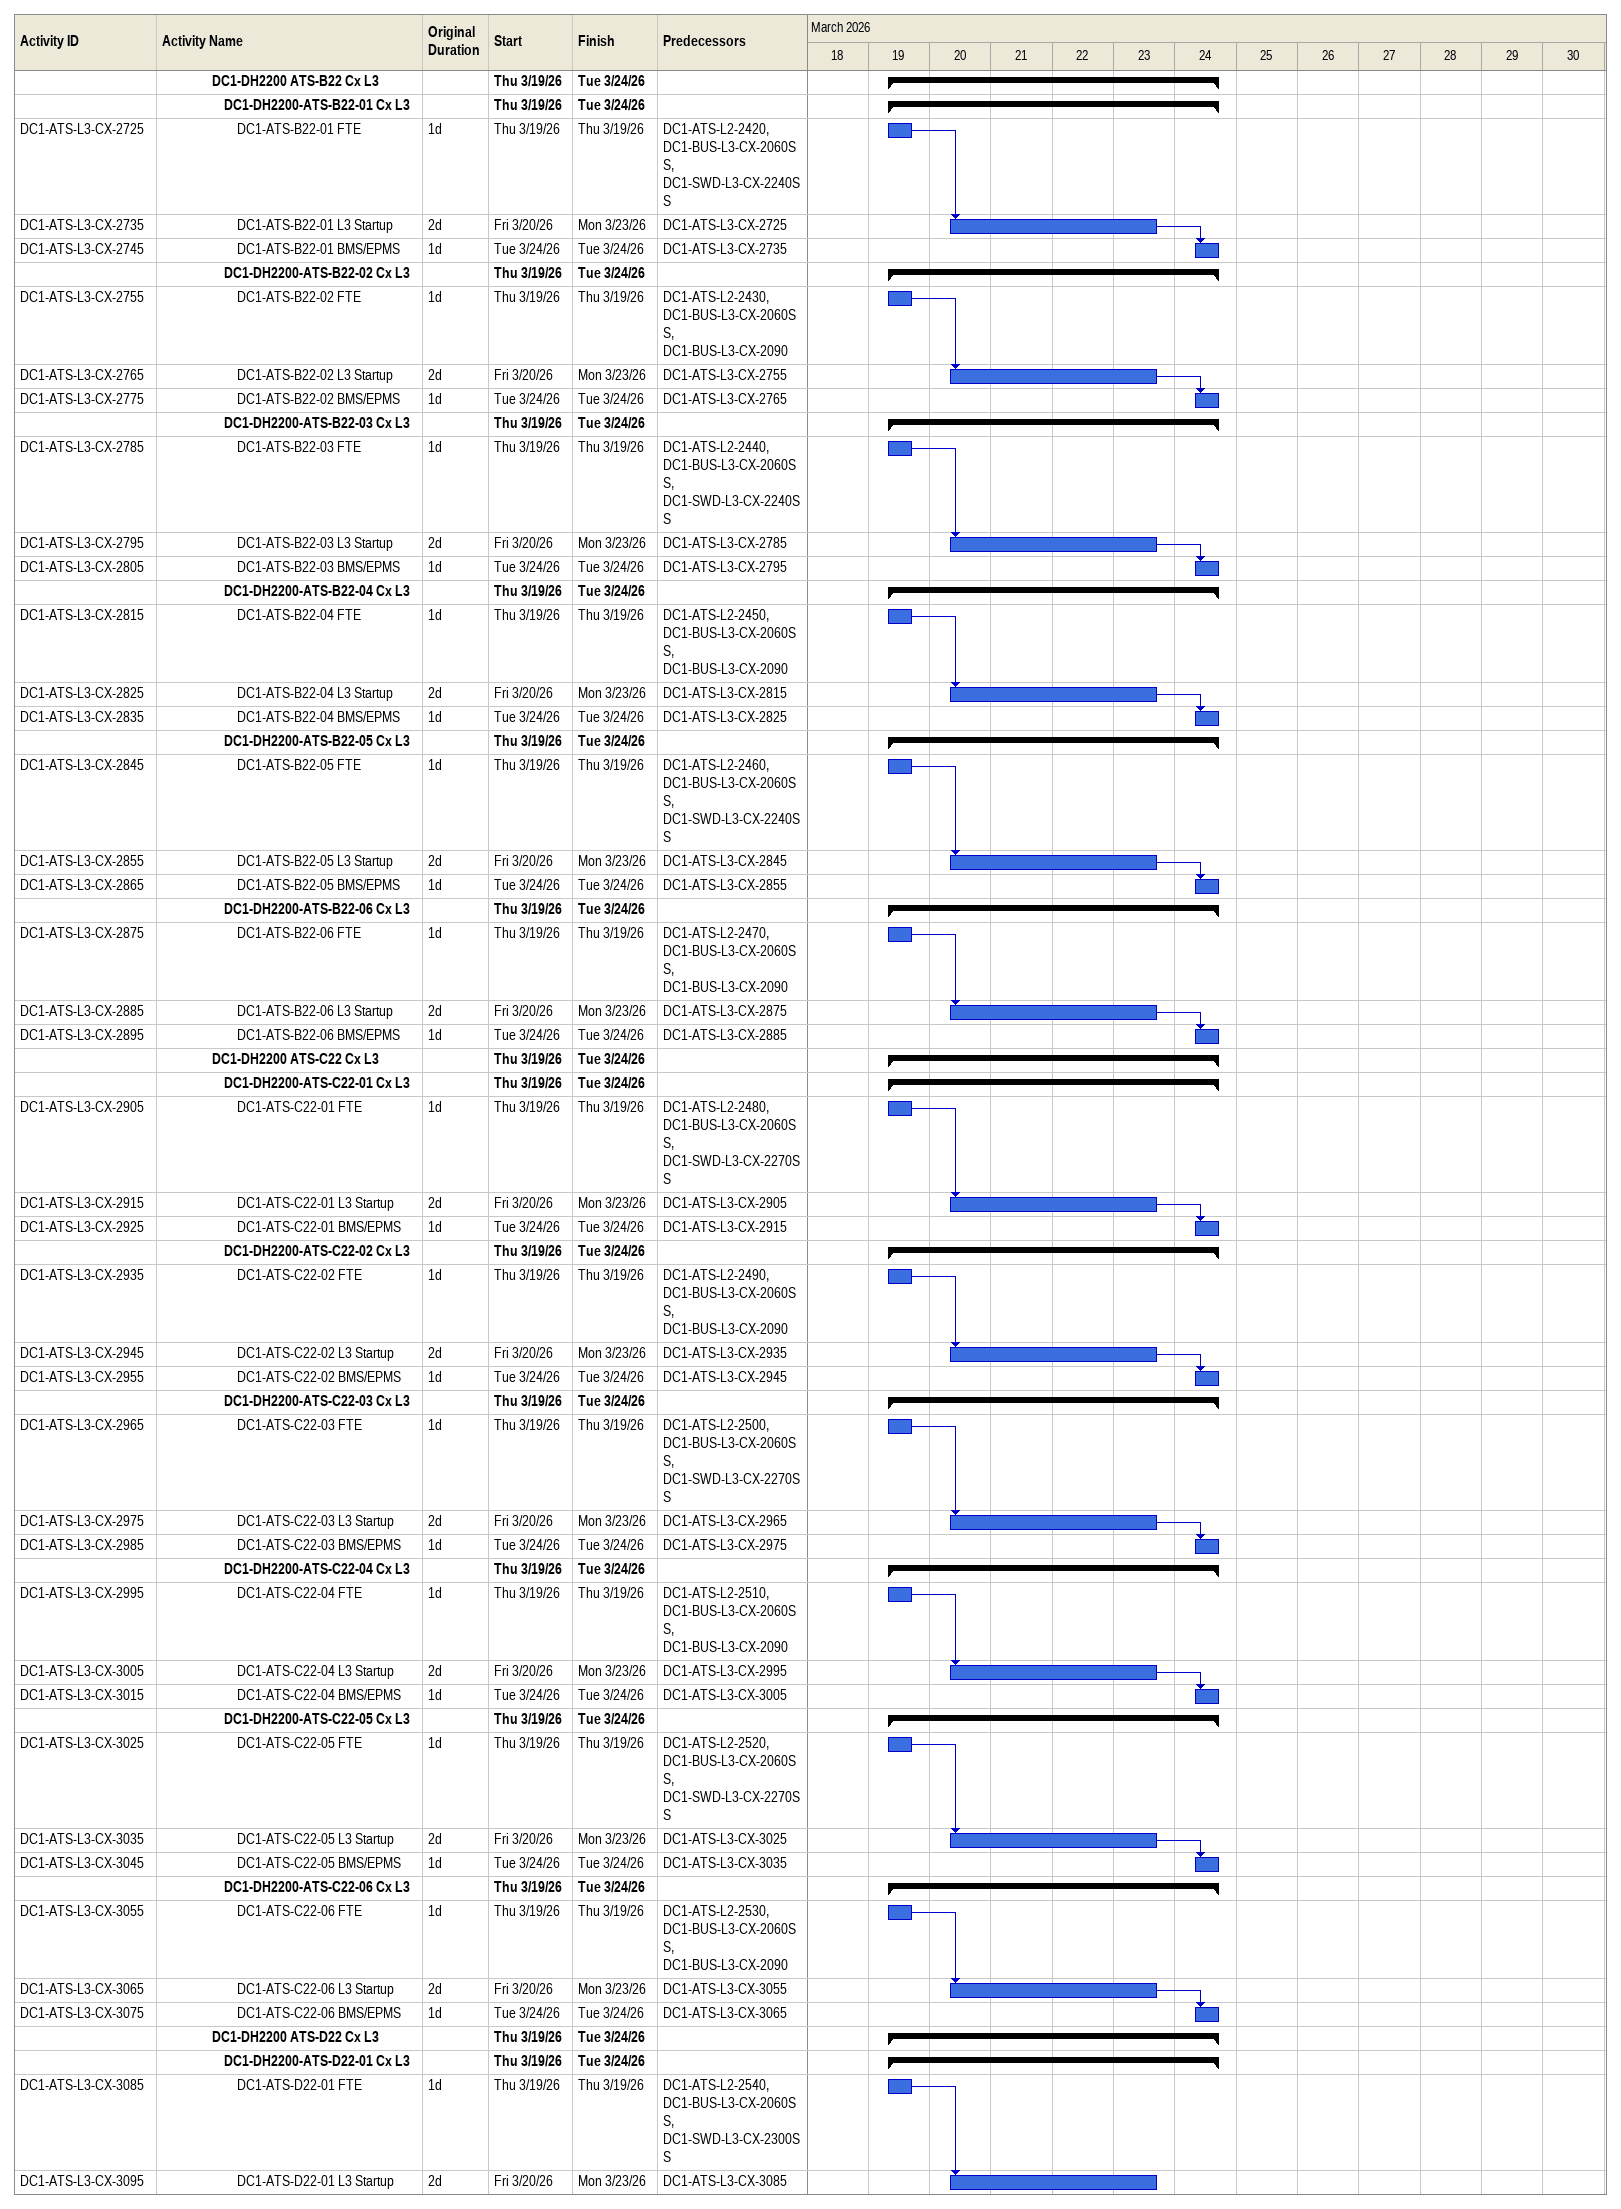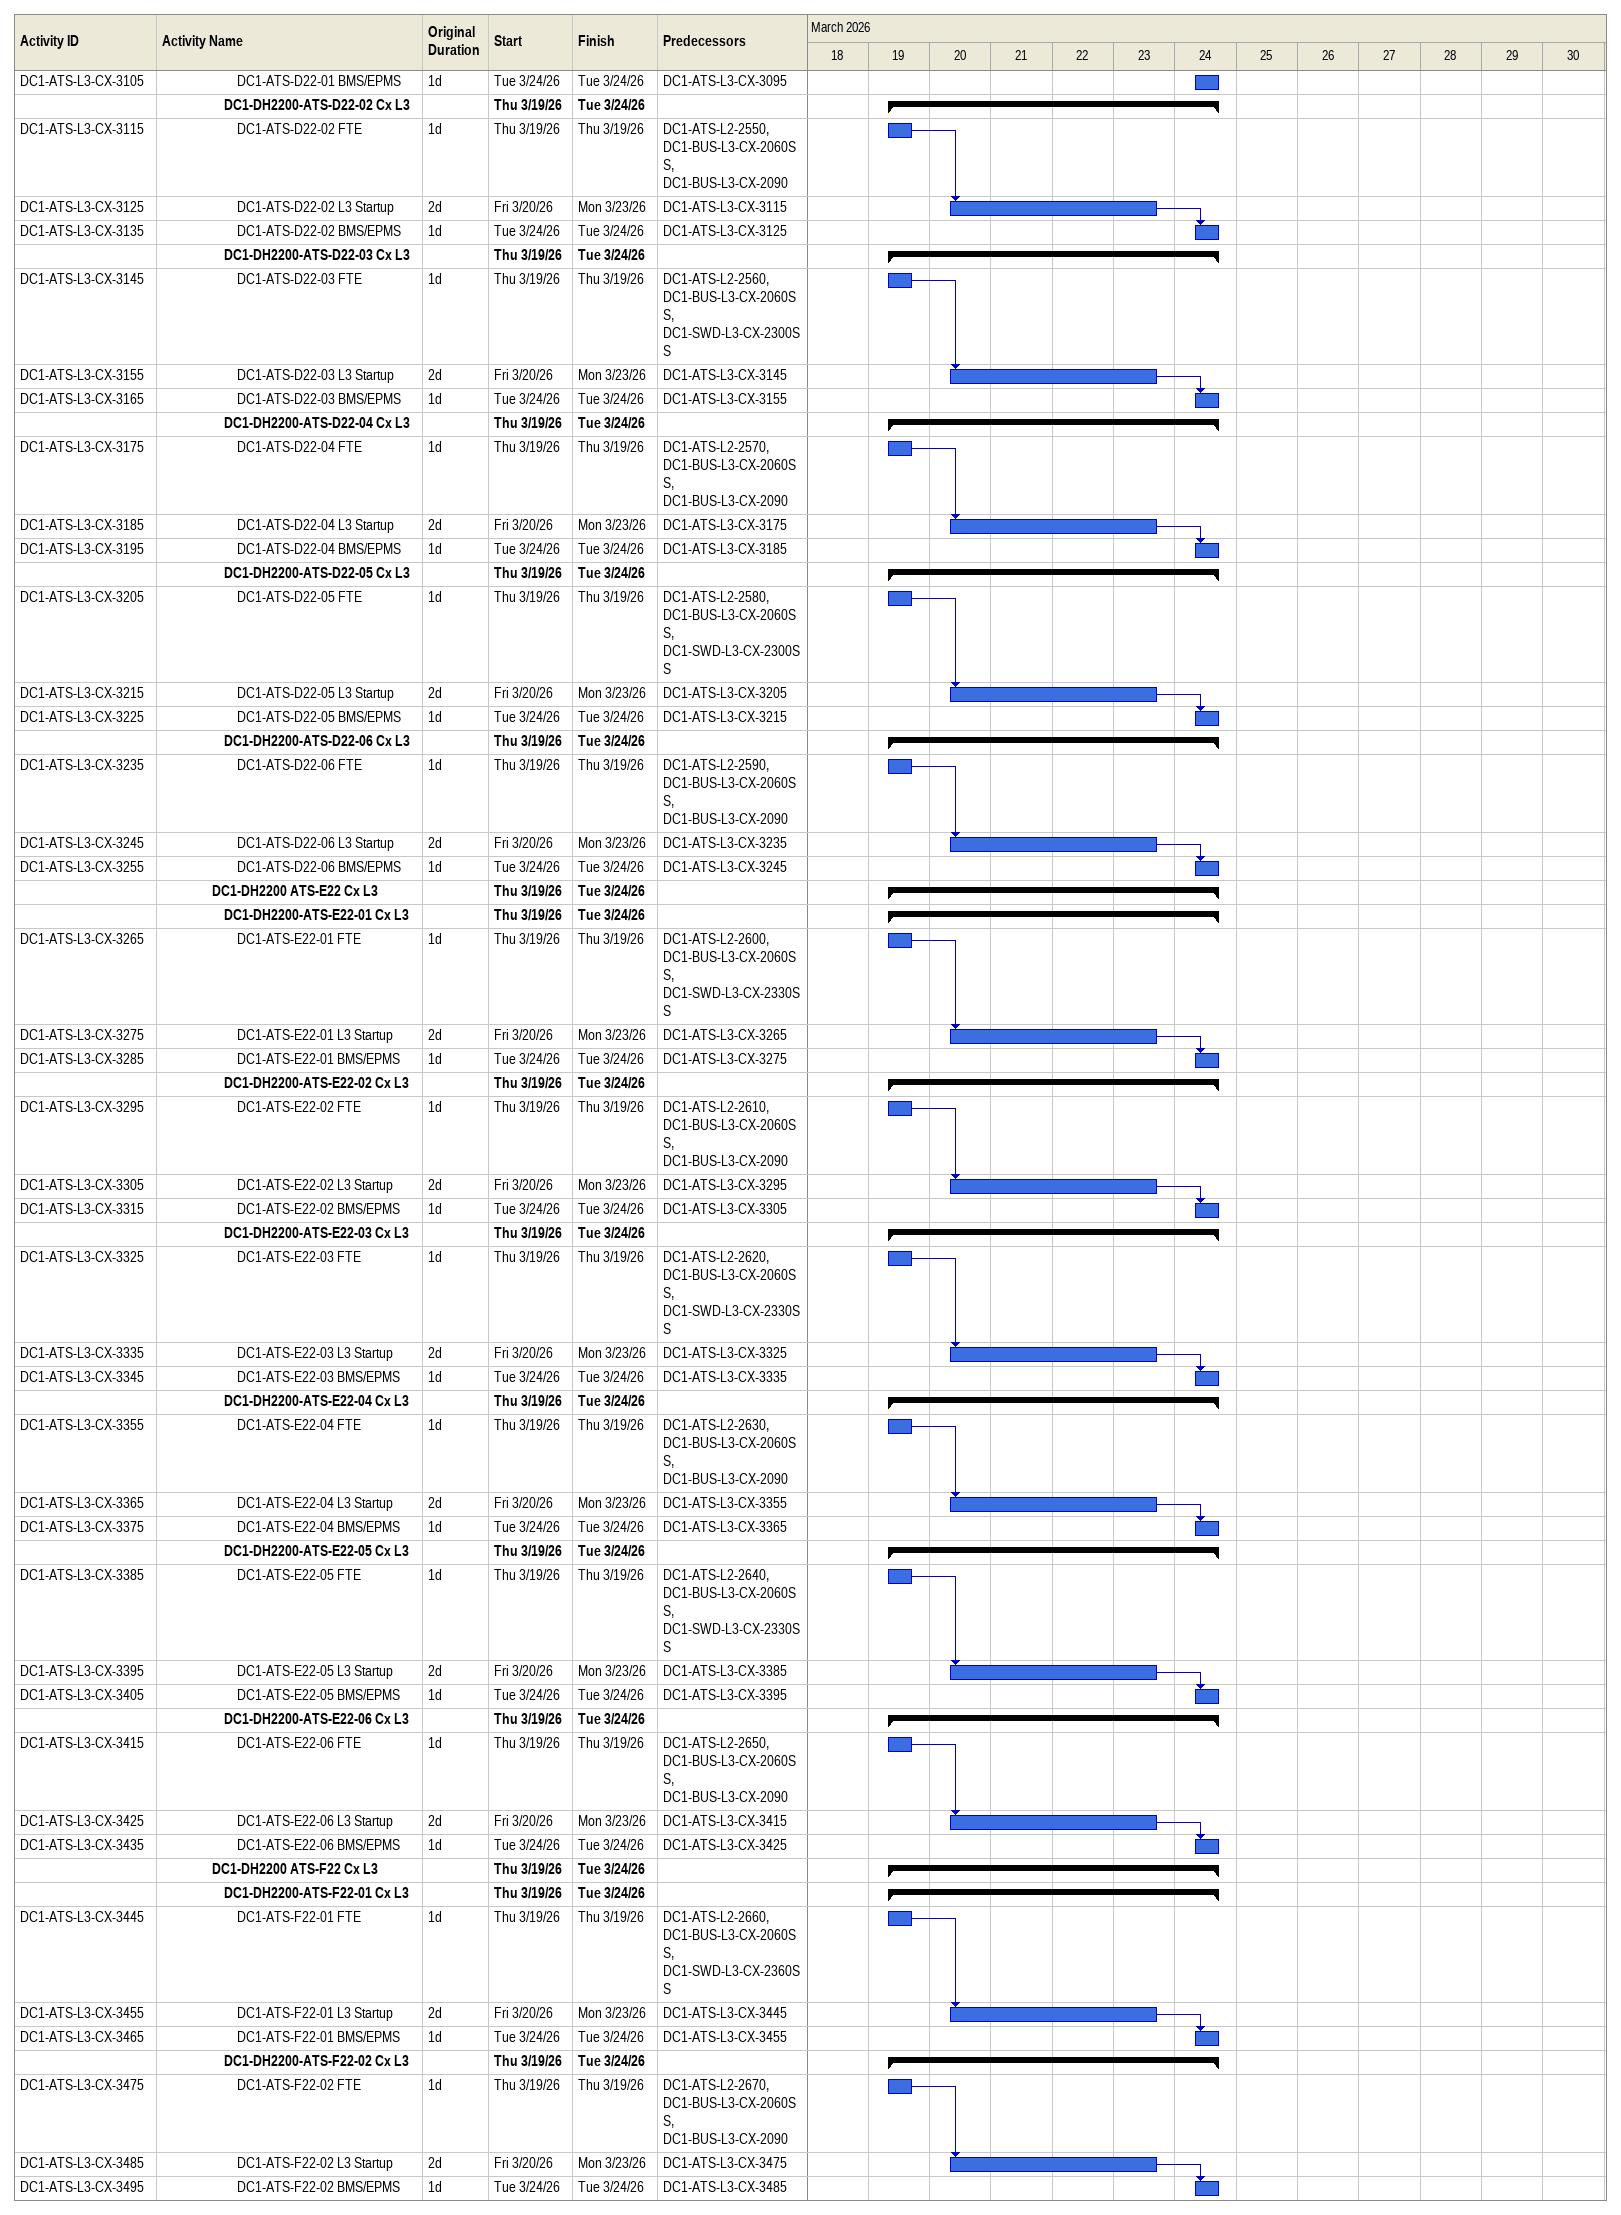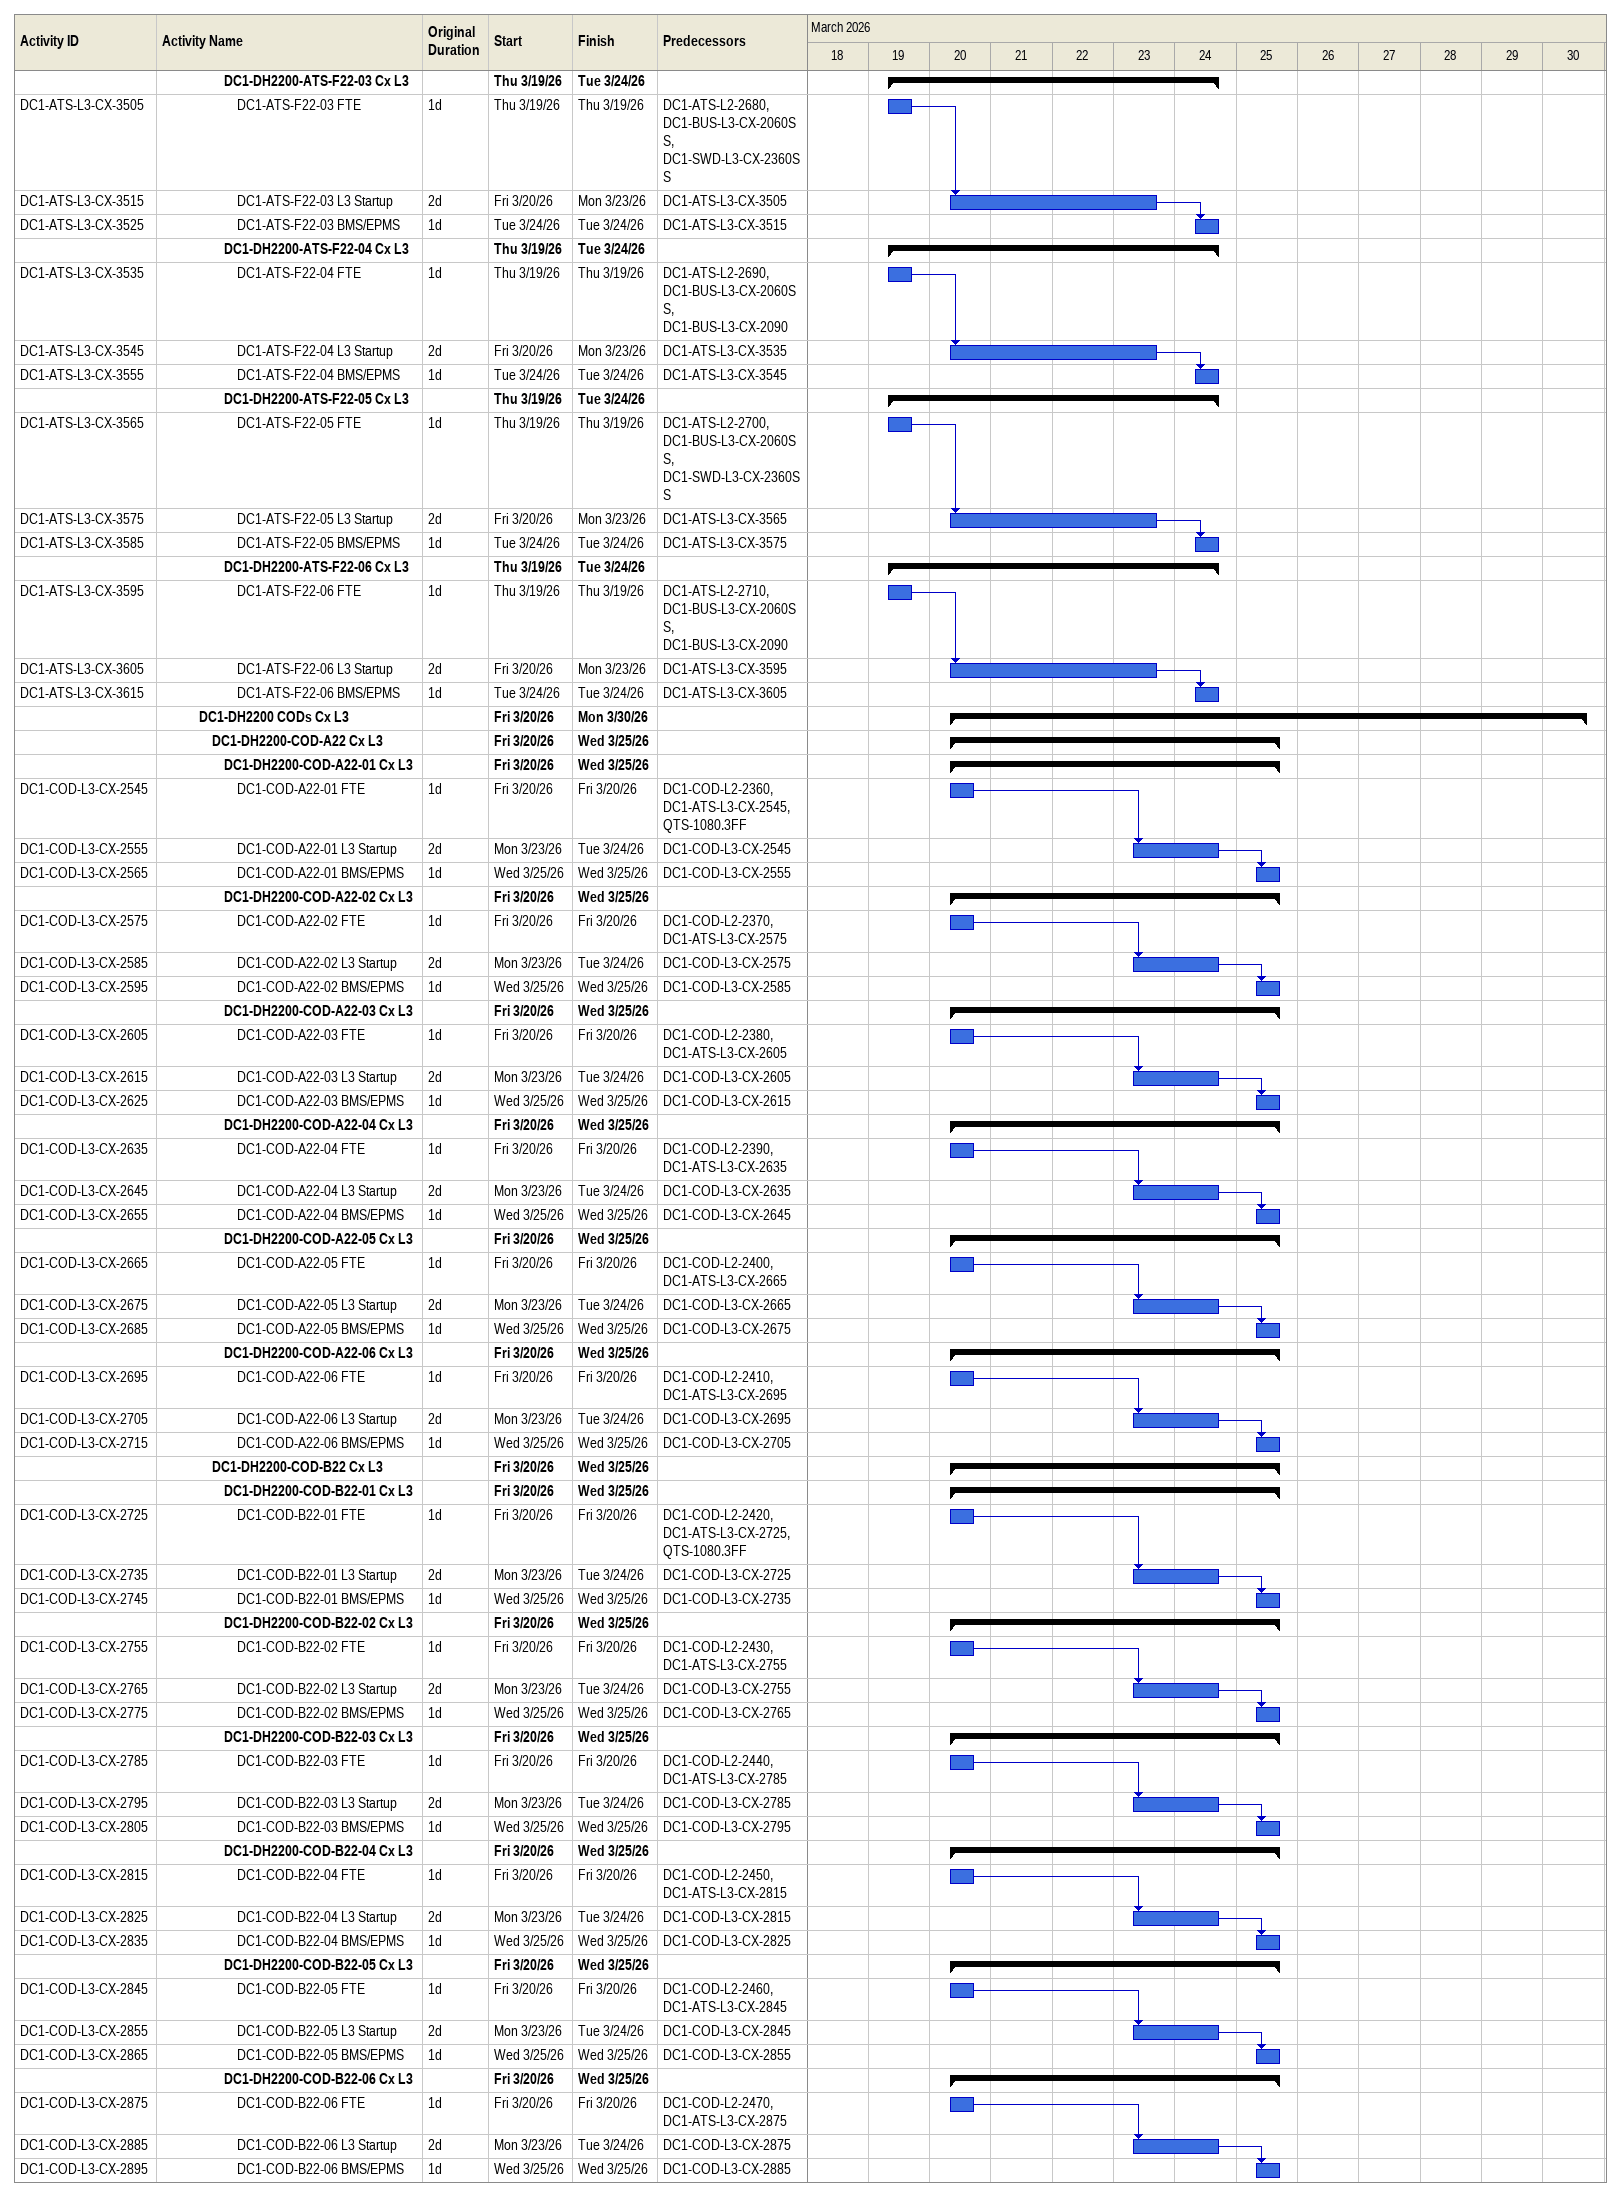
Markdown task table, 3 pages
| ID | Level | Task | Original duration | Start | Finish | Predecessors |
|---|---|---|---|---|---|---|
|  | 5 | **DC1-DH2200 ATS-B22 Cx L3** |  | 2026-03-19 | 2026-03-24 |  |
|  | 6 | **DC1-DH2200-ATS-B22-01 Cx L3** |  | 2026-03-19 | 2026-03-24 |  |
| DC1-ATS-L3-CX-2725 | 7 | DC1-ATS-B22-01 FTE | 1d | 2026-03-19 | 2026-03-19 | DC1-ATS-L2-2420, DC1-BUS-L3-CX-2060SS, DC1-SWD-L3-CX-2240SS |
| DC1-ATS-L3-CX-2735 | 7 | DC1-ATS-B22-01 L3 Startup | 2d | 2026-03-20 | 2026-03-23 | DC1-ATS-L3-CX-2725 |
| DC1-ATS-L3-CX-2745 | 7 | DC1-ATS-B22-01 BMS/EPMS | 1d | 2026-03-24 | 2026-03-24 | DC1-ATS-L3-CX-2735 |
|  | 6 | **DC1-DH2200-ATS-B22-02 Cx L3** |  | 2026-03-19 | 2026-03-24 |  |
| DC1-ATS-L3-CX-2755 | 7 | DC1-ATS-B22-02 FTE | 1d | 2026-03-19 | 2026-03-19 | DC1-ATS-L2-2430, DC1-BUS-L3-CX-2060SS, DC1-BUS-L3-CX-2090 |
| DC1-ATS-L3-CX-2765 | 7 | DC1-ATS-B22-02 L3 Startup | 2d | 2026-03-20 | 2026-03-23 | DC1-ATS-L3-CX-2755 |
| DC1-ATS-L3-CX-2775 | 7 | DC1-ATS-B22-02 BMS/EPMS | 1d | 2026-03-24 | 2026-03-24 | DC1-ATS-L3-CX-2765 |
|  | 6 | **DC1-DH2200-ATS-B22-03 Cx L3** |  | 2026-03-19 | 2026-03-24 |  |
| DC1-ATS-L3-CX-2785 | 7 | DC1-ATS-B22-03 FTE | 1d | 2026-03-19 | 2026-03-19 | DC1-ATS-L2-2440, DC1-BUS-L3-CX-2060SS, DC1-SWD-L3-CX-2240SS |
| DC1-ATS-L3-CX-2795 | 7 | DC1-ATS-B22-03 L3 Startup | 2d | 2026-03-20 | 2026-03-23 | DC1-ATS-L3-CX-2785 |
| DC1-ATS-L3-CX-2805 | 7 | DC1-ATS-B22-03 BMS/EPMS | 1d | 2026-03-24 | 2026-03-24 | DC1-ATS-L3-CX-2795 |
|  | 6 | **DC1-DH2200-ATS-B22-04 Cx L3** |  | 2026-03-19 | 2026-03-24 |  |
| DC1-ATS-L3-CX-2815 | 7 | DC1-ATS-B22-04 FTE | 1d | 2026-03-19 | 2026-03-19 | DC1-ATS-L2-2450, DC1-BUS-L3-CX-2060SS, DC1-BUS-L3-CX-2090 |
| DC1-ATS-L3-CX-2825 | 7 | DC1-ATS-B22-04 L3 Startup | 2d | 2026-03-20 | 2026-03-23 | DC1-ATS-L3-CX-2815 |
| DC1-ATS-L3-CX-2835 | 7 | DC1-ATS-B22-04 BMS/EPMS | 1d | 2026-03-24 | 2026-03-24 | DC1-ATS-L3-CX-2825 |
|  | 6 | **DC1-DH2200-ATS-B22-05 Cx L3** |  | 2026-03-19 | 2026-03-24 |  |
| DC1-ATS-L3-CX-2845 | 7 | DC1-ATS-B22-05 FTE | 1d | 2026-03-19 | 2026-03-19 | DC1-ATS-L2-2460, DC1-BUS-L3-CX-2060SS, DC1-SWD-L3-CX-2240SS |
| DC1-ATS-L3-CX-2855 | 7 | DC1-ATS-B22-05 L3 Startup | 2d | 2026-03-20 | 2026-03-23 | DC1-ATS-L3-CX-2845 |
| DC1-ATS-L3-CX-2865 | 7 | DC1-ATS-B22-05 BMS/EPMS | 1d | 2026-03-24 | 2026-03-24 | DC1-ATS-L3-CX-2855 |
|  | 6 | **DC1-DH2200-ATS-B22-06 Cx L3** |  | 2026-03-19 | 2026-03-24 |  |
| DC1-ATS-L3-CX-2875 | 7 | DC1-ATS-B22-06 FTE | 1d | 2026-03-19 | 2026-03-19 | DC1-ATS-L2-2470, DC1-BUS-L3-CX-2060SS, DC1-BUS-L3-CX-2090 |
| DC1-ATS-L3-CX-2885 | 7 | DC1-ATS-B22-06 L3 Startup | 2d | 2026-03-20 | 2026-03-23 | DC1-ATS-L3-CX-2875 |
| DC1-ATS-L3-CX-2895 | 7 | DC1-ATS-B22-06 BMS/EPMS | 1d | 2026-03-24 | 2026-03-24 | DC1-ATS-L3-CX-2885 |
|  | 5 | **DC1-DH2200 ATS-C22 Cx L3** |  | 2026-03-19 | 2026-03-24 |  |
|  | 6 | **DC1-DH2200-ATS-C22-01 Cx L3** |  | 2026-03-19 | 2026-03-24 |  |
| DC1-ATS-L3-CX-2905 | 7 | DC1-ATS-C22-01 FTE | 1d | 2026-03-19 | 2026-03-19 | DC1-ATS-L2-2480, DC1-BUS-L3-CX-2060SS, DC1-SWD-L3-CX-2270SS |
| DC1-ATS-L3-CX-2915 | 7 | DC1-ATS-C22-01 L3 Startup | 2d | 2026-03-20 | 2026-03-23 | DC1-ATS-L3-CX-2905 |
| DC1-ATS-L3-CX-2925 | 7 | DC1-ATS-C22-01 BMS/EPMS | 1d | 2026-03-24 | 2026-03-24 | DC1-ATS-L3-CX-2915 |
|  | 6 | **DC1-DH2200-ATS-C22-02 Cx L3** |  | 2026-03-19 | 2026-03-24 |  |
| DC1-ATS-L3-CX-2935 | 7 | DC1-ATS-C22-02 FTE | 1d | 2026-03-19 | 2026-03-19 | DC1-ATS-L2-2490, DC1-BUS-L3-CX-2060SS, DC1-BUS-L3-CX-2090 |
| DC1-ATS-L3-CX-2945 | 7 | DC1-ATS-C22-02 L3 Startup | 2d | 2026-03-20 | 2026-03-23 | DC1-ATS-L3-CX-2935 |
| DC1-ATS-L3-CX-2955 | 7 | DC1-ATS-C22-02 BMS/EPMS | 1d | 2026-03-24 | 2026-03-24 | DC1-ATS-L3-CX-2945 |
|  | 6 | **DC1-DH2200-ATS-C22-03 Cx L3** |  | 2026-03-19 | 2026-03-24 |  |
| DC1-ATS-L3-CX-2965 | 7 | DC1-ATS-C22-03 FTE | 1d | 2026-03-19 | 2026-03-19 | DC1-ATS-L2-2500, DC1-BUS-L3-CX-2060SS, DC1-SWD-L3-CX-2270SS |
| DC1-ATS-L3-CX-2975 | 7 | DC1-ATS-C22-03 L3 Startup | 2d | 2026-03-20 | 2026-03-23 | DC1-ATS-L3-CX-2965 |
| DC1-ATS-L3-CX-2985 | 7 | DC1-ATS-C22-03 BMS/EPMS | 1d | 2026-03-24 | 2026-03-24 | DC1-ATS-L3-CX-2975 |
|  | 6 | **DC1-DH2200-ATS-C22-04 Cx L3** |  | 2026-03-19 | 2026-03-24 |  |
| DC1-ATS-L3-CX-2995 | 7 | DC1-ATS-C22-04 FTE | 1d | 2026-03-19 | 2026-03-19 | DC1-ATS-L2-2510, DC1-BUS-L3-CX-2060SS, DC1-BUS-L3-CX-2090 |
| DC1-ATS-L3-CX-3005 | 7 | DC1-ATS-C22-04 L3 Startup | 2d | 2026-03-20 | 2026-03-23 | DC1-ATS-L3-CX-2995 |
| DC1-ATS-L3-CX-3015 | 7 | DC1-ATS-C22-04 BMS/EPMS | 1d | 2026-03-24 | 2026-03-24 | DC1-ATS-L3-CX-3005 |
|  | 6 | **DC1-DH2200-ATS-C22-05 Cx L3** |  | 2026-03-19 | 2026-03-24 |  |
| DC1-ATS-L3-CX-3025 | 7 | DC1-ATS-C22-05 FTE | 1d | 2026-03-19 | 2026-03-19 | DC1-ATS-L2-2520, DC1-BUS-L3-CX-2060SS, DC1-SWD-L3-CX-2270SS |
| DC1-ATS-L3-CX-3035 | 7 | DC1-ATS-C22-05 L3 Startup | 2d | 2026-03-20 | 2026-03-23 | DC1-ATS-L3-CX-3025 |
| DC1-ATS-L3-CX-3045 | 7 | DC1-ATS-C22-05 BMS/EPMS | 1d | 2026-03-24 | 2026-03-24 | DC1-ATS-L3-CX-3035 |
|  | 6 | **DC1-DH2200-ATS-C22-06 Cx L3** |  | 2026-03-19 | 2026-03-24 |  |
| DC1-ATS-L3-CX-3055 | 7 | DC1-ATS-C22-06 FTE | 1d | 2026-03-19 | 2026-03-19 | DC1-ATS-L2-2530, DC1-BUS-L3-CX-2060SS, DC1-BUS-L3-CX-2090 |
| DC1-ATS-L3-CX-3065 | 7 | DC1-ATS-C22-06 L3 Startup | 2d | 2026-03-20 | 2026-03-23 | DC1-ATS-L3-CX-3055 |
| DC1-ATS-L3-CX-3075 | 7 | DC1-ATS-C22-06 BMS/EPMS | 1d | 2026-03-24 | 2026-03-24 | DC1-ATS-L3-CX-3065 |
|  | 5 | **DC1-DH2200 ATS-D22 Cx L3** |  | 2026-03-19 | 2026-03-24 |  |
|  | 6 | **DC1-DH2200-ATS-D22-01 Cx L3** |  | 2026-03-19 | 2026-03-24 |  |
| DC1-ATS-L3-CX-3085 | 7 | DC1-ATS-D22-01 FTE | 1d | 2026-03-19 | 2026-03-19 | DC1-ATS-L2-2540, DC1-BUS-L3-CX-2060SS, DC1-SWD-L3-CX-2300SS |
| DC1-ATS-L3-CX-3095 | 7 | DC1-ATS-D22-01 L3 Startup | 2d | 2026-03-20 | 2026-03-23 | DC1-ATS-L3-CX-3085 |
| DC1-ATS-L3-CX-3105 | 7 | DC1-ATS-D22-01 BMS/EPMS | 1d | 2026-03-24 | 2026-03-24 | DC1-ATS-L3-CX-3095 |
|  | 6 | **DC1-DH2200-ATS-D22-02 Cx L3** |  | 2026-03-19 | 2026-03-24 |  |
| DC1-ATS-L3-CX-3115 | 7 | DC1-ATS-D22-02 FTE | 1d | 2026-03-19 | 2026-03-19 | DC1-ATS-L2-2550, DC1-BUS-L3-CX-2060SS, DC1-BUS-L3-CX-2090 |
| DC1-ATS-L3-CX-3125 | 7 | DC1-ATS-D22-02 L3 Startup | 2d | 2026-03-20 | 2026-03-23 | DC1-ATS-L3-CX-3115 |
| DC1-ATS-L3-CX-3135 | 7 | DC1-ATS-D22-02 BMS/EPMS | 1d | 2026-03-24 | 2026-03-24 | DC1-ATS-L3-CX-3125 |
|  | 6 | **DC1-DH2200-ATS-D22-03 Cx L3** |  | 2026-03-19 | 2026-03-24 |  |
| DC1-ATS-L3-CX-3145 | 7 | DC1-ATS-D22-03 FTE | 1d | 2026-03-19 | 2026-03-19 | DC1-ATS-L2-2560, DC1-BUS-L3-CX-2060SS, DC1-SWD-L3-CX-2300SS |
| DC1-ATS-L3-CX-3155 | 7 | DC1-ATS-D22-03 L3 Startup | 2d | 2026-03-20 | 2026-03-23 | DC1-ATS-L3-CX-3145 |
| DC1-ATS-L3-CX-3165 | 7 | DC1-ATS-D22-03 BMS/EPMS | 1d | 2026-03-24 | 2026-03-24 | DC1-ATS-L3-CX-3155 |
|  | 6 | **DC1-DH2200-ATS-D22-04 Cx L3** |  | 2026-03-19 | 2026-03-24 |  |
| DC1-ATS-L3-CX-3175 | 7 | DC1-ATS-D22-04 FTE | 1d | 2026-03-19 | 2026-03-19 | DC1-ATS-L2-2570, DC1-BUS-L3-CX-2060SS, DC1-BUS-L3-CX-2090 |
| DC1-ATS-L3-CX-3185 | 7 | DC1-ATS-D22-04 L3 Startup | 2d | 2026-03-20 | 2026-03-23 | DC1-ATS-L3-CX-3175 |
| DC1-ATS-L3-CX-3195 | 7 | DC1-ATS-D22-04 BMS/EPMS | 1d | 2026-03-24 | 2026-03-24 | DC1-ATS-L3-CX-3185 |
|  | 6 | **DC1-DH2200-ATS-D22-05 Cx L3** |  | 2026-03-19 | 2026-03-24 |  |
| DC1-ATS-L3-CX-3205 | 7 | DC1-ATS-D22-05 FTE | 1d | 2026-03-19 | 2026-03-19 | DC1-ATS-L2-2580, DC1-BUS-L3-CX-2060SS, DC1-SWD-L3-CX-2300SS |
| DC1-ATS-L3-CX-3215 | 7 | DC1-ATS-D22-05 L3 Startup | 2d | 2026-03-20 | 2026-03-23 | DC1-ATS-L3-CX-3205 |
| DC1-ATS-L3-CX-3225 | 7 | DC1-ATS-D22-05 BMS/EPMS | 1d | 2026-03-24 | 2026-03-24 | DC1-ATS-L3-CX-3215 |
|  | 6 | **DC1-DH2200-ATS-D22-06 Cx L3** |  | 2026-03-19 | 2026-03-24 |  |
| DC1-ATS-L3-CX-3235 | 7 | DC1-ATS-D22-06 FTE | 1d | 2026-03-19 | 2026-03-19 | DC1-ATS-L2-2590, DC1-BUS-L3-CX-2060SS, DC1-BUS-L3-CX-2090 |
| DC1-ATS-L3-CX-3245 | 7 | DC1-ATS-D22-06 L3 Startup | 2d | 2026-03-20 | 2026-03-23 | DC1-ATS-L3-CX-3235 |
| DC1-ATS-L3-CX-3255 | 7 | DC1-ATS-D22-06 BMS/EPMS | 1d | 2026-03-24 | 2026-03-24 | DC1-ATS-L3-CX-3245 |
|  | 5 | **DC1-DH2200 ATS-E22 Cx L3** |  | 2026-03-19 | 2026-03-24 |  |
|  | 6 | **DC1-DH2200-ATS-E22-01 Cx L3** |  | 2026-03-19 | 2026-03-24 |  |
| DC1-ATS-L3-CX-3265 | 7 | DC1-ATS-E22-01 FTE | 1d | 2026-03-19 | 2026-03-19 | DC1-ATS-L2-2600, DC1-BUS-L3-CX-2060SS, DC1-SWD-L3-CX-2330SS |
| DC1-ATS-L3-CX-3275 | 7 | DC1-ATS-E22-01 L3 Startup | 2d | 2026-03-20 | 2026-03-23 | DC1-ATS-L3-CX-3265 |
| DC1-ATS-L3-CX-3285 | 7 | DC1-ATS-E22-01 BMS/EPMS | 1d | 2026-03-24 | 2026-03-24 | DC1-ATS-L3-CX-3275 |
|  | 6 | **DC1-DH2200-ATS-E22-02 Cx L3** |  | 2026-03-19 | 2026-03-24 |  |
| DC1-ATS-L3-CX-3295 | 7 | DC1-ATS-E22-02 FTE | 1d | 2026-03-19 | 2026-03-19 | DC1-ATS-L2-2610, DC1-BUS-L3-CX-2060SS, DC1-BUS-L3-CX-2090 |
| DC1-ATS-L3-CX-3305 | 7 | DC1-ATS-E22-02 L3 Startup | 2d | 2026-03-20 | 2026-03-23 | DC1-ATS-L3-CX-3295 |
| DC1-ATS-L3-CX-3315 | 7 | DC1-ATS-E22-02 BMS/EPMS | 1d | 2026-03-24 | 2026-03-24 | DC1-ATS-L3-CX-3305 |
|  | 6 | **DC1-DH2200-ATS-E22-03 Cx L3** |  | 2026-03-19 | 2026-03-24 |  |
| DC1-ATS-L3-CX-3325 | 7 | DC1-ATS-E22-03 FTE | 1d | 2026-03-19 | 2026-03-19 | DC1-ATS-L2-2620, DC1-BUS-L3-CX-2060SS, DC1-SWD-L3-CX-2330SS |
| DC1-ATS-L3-CX-3335 | 7 | DC1-ATS-E22-03 L3 Startup | 2d | 2026-03-20 | 2026-03-23 | DC1-ATS-L3-CX-3325 |
| DC1-ATS-L3-CX-3345 | 7 | DC1-ATS-E22-03 BMS/EPMS | 1d | 2026-03-24 | 2026-03-24 | DC1-ATS-L3-CX-3335 |
|  | 6 | **DC1-DH2200-ATS-E22-04 Cx L3** |  | 2026-03-19 | 2026-03-24 |  |
| DC1-ATS-L3-CX-3355 | 7 | DC1-ATS-E22-04 FTE | 1d | 2026-03-19 | 2026-03-19 | DC1-ATS-L2-2630, DC1-BUS-L3-CX-2060SS, DC1-BUS-L3-CX-2090 |
| DC1-ATS-L3-CX-3365 | 7 | DC1-ATS-E22-04 L3 Startup | 2d | 2026-03-20 | 2026-03-23 | DC1-ATS-L3-CX-3355 |
| DC1-ATS-L3-CX-3375 | 7 | DC1-ATS-E22-04 BMS/EPMS | 1d | 2026-03-24 | 2026-03-24 | DC1-ATS-L3-CX-3365 |
|  | 6 | **DC1-DH2200-ATS-E22-05 Cx L3** |  | 2026-03-19 | 2026-03-24 |  |
| DC1-ATS-L3-CX-3385 | 7 | DC1-ATS-E22-05 FTE | 1d | 2026-03-19 | 2026-03-19 | DC1-ATS-L2-2640, DC1-BUS-L3-CX-2060SS, DC1-SWD-L3-CX-2330SS |
| DC1-ATS-L3-CX-3395 | 7 | DC1-ATS-E22-05 L3 Startup | 2d | 2026-03-20 | 2026-03-23 | DC1-ATS-L3-CX-3385 |
| DC1-ATS-L3-CX-3405 | 7 | DC1-ATS-E22-05 BMS/EPMS | 1d | 2026-03-24 | 2026-03-24 | DC1-ATS-L3-CX-3395 |
|  | 6 | **DC1-DH2200-ATS-E22-06 Cx L3** |  | 2026-03-19 | 2026-03-24 |  |
| DC1-ATS-L3-CX-3415 | 7 | DC1-ATS-E22-06 FTE | 1d | 2026-03-19 | 2026-03-19 | DC1-ATS-L2-2650, DC1-BUS-L3-CX-2060SS, DC1-BUS-L3-CX-2090 |
| DC1-ATS-L3-CX-3425 | 7 | DC1-ATS-E22-06 L3 Startup | 2d | 2026-03-20 | 2026-03-23 | DC1-ATS-L3-CX-3415 |
| DC1-ATS-L3-CX-3435 | 7 | DC1-ATS-E22-06 BMS/EPMS | 1d | 2026-03-24 | 2026-03-24 | DC1-ATS-L3-CX-3425 |
|  | 5 | **DC1-DH2200 ATS-F22 Cx L3** |  | 2026-03-19 | 2026-03-24 |  |
|  | 6 | **DC1-DH2200-ATS-F22-01 Cx L3** |  | 2026-03-19 | 2026-03-24 |  |
| DC1-ATS-L3-CX-3445 | 7 | DC1-ATS-F22-01 FTE | 1d | 2026-03-19 | 2026-03-19 | DC1-ATS-L2-2660, DC1-BUS-L3-CX-2060SS, DC1-SWD-L3-CX-2360SS |
| DC1-ATS-L3-CX-3455 | 7 | DC1-ATS-F22-01 L3 Startup | 2d | 2026-03-20 | 2026-03-23 | DC1-ATS-L3-CX-3445 |
| DC1-ATS-L3-CX-3465 | 7 | DC1-ATS-F22-01 BMS/EPMS | 1d | 2026-03-24 | 2026-03-24 | DC1-ATS-L3-CX-3455 |
|  | 6 | **DC1-DH2200-ATS-F22-02 Cx L3** |  | 2026-03-19 | 2026-03-24 |  |
| DC1-ATS-L3-CX-3475 | 7 | DC1-ATS-F22-02 FTE | 1d | 2026-03-19 | 2026-03-19 | DC1-ATS-L2-2670, DC1-BUS-L3-CX-2060SS, DC1-BUS-L3-CX-2090 |
| DC1-ATS-L3-CX-3485 | 7 | DC1-ATS-F22-02 L3 Startup | 2d | 2026-03-20 | 2026-03-23 | DC1-ATS-L3-CX-3475 |
| DC1-ATS-L3-CX-3495 | 7 | DC1-ATS-F22-02 BMS/EPMS | 1d | 2026-03-24 | 2026-03-24 | DC1-ATS-L3-CX-3485 |
|  | 6 | **DC1-DH2200-ATS-F22-03 Cx L3** |  | 2026-03-19 | 2026-03-24 |  |
| DC1-ATS-L3-CX-3505 | 7 | DC1-ATS-F22-03 FTE | 1d | 2026-03-19 | 2026-03-19 | DC1-ATS-L2-2680, DC1-BUS-L3-CX-2060SS, DC1-SWD-L3-CX-2360SS |
| DC1-ATS-L3-CX-3515 | 7 | DC1-ATS-F22-03 L3 Startup | 2d | 2026-03-20 | 2026-03-23 | DC1-ATS-L3-CX-3505 |
| DC1-ATS-L3-CX-3525 | 7 | DC1-ATS-F22-03 BMS/EPMS | 1d | 2026-03-24 | 2026-03-24 | DC1-ATS-L3-CX-3515 |
|  | 6 | **DC1-DH2200-ATS-F22-04 Cx L3** |  | 2026-03-19 | 2026-03-24 |  |
| DC1-ATS-L3-CX-3535 | 7 | DC1-ATS-F22-04 FTE | 1d | 2026-03-19 | 2026-03-19 | DC1-ATS-L2-2690, DC1-BUS-L3-CX-2060SS, DC1-BUS-L3-CX-2090 |
| DC1-ATS-L3-CX-3545 | 7 | DC1-ATS-F22-04 L3 Startup | 2d | 2026-03-20 | 2026-03-23 | DC1-ATS-L3-CX-3535 |
| DC1-ATS-L3-CX-3555 | 7 | DC1-ATS-F22-04 BMS/EPMS | 1d | 2026-03-24 | 2026-03-24 | DC1-ATS-L3-CX-3545 |
|  | 6 | **DC1-DH2200-ATS-F22-05 Cx L3** |  | 2026-03-19 | 2026-03-24 |  |
| DC1-ATS-L3-CX-3565 | 7 | DC1-ATS-F22-05 FTE | 1d | 2026-03-19 | 2026-03-19 | DC1-ATS-L2-2700, DC1-BUS-L3-CX-2060SS, DC1-SWD-L3-CX-2360SS |
| DC1-ATS-L3-CX-3575 | 7 | DC1-ATS-F22-05 L3 Startup | 2d | 2026-03-20 | 2026-03-23 | DC1-ATS-L3-CX-3565 |
| DC1-ATS-L3-CX-3585 | 7 | DC1-ATS-F22-05 BMS/EPMS | 1d | 2026-03-24 | 2026-03-24 | DC1-ATS-L3-CX-3575 |
|  | 6 | **DC1-DH2200-ATS-F22-06 Cx L3** |  | 2026-03-19 | 2026-03-24 |  |
| DC1-ATS-L3-CX-3595 | 7 | DC1-ATS-F22-06 FTE | 1d | 2026-03-19 | 2026-03-19 | DC1-ATS-L2-2710, DC1-BUS-L3-CX-2060SS, DC1-BUS-L3-CX-2090 |
| DC1-ATS-L3-CX-3605 | 7 | DC1-ATS-F22-06 L3 Startup | 2d | 2026-03-20 | 2026-03-23 | DC1-ATS-L3-CX-3595 |
| DC1-ATS-L3-CX-3615 | 7 | DC1-ATS-F22-06 BMS/EPMS | 1d | 2026-03-24 | 2026-03-24 | DC1-ATS-L3-CX-3605 |
|  | 4 | **DC1-DH2200 CODs Cx L3** |  | 2026-03-20 | 2026-03-30 |  |
|  | 5 | **DC1-DH2200-COD-A22 Cx L3** |  | 2026-03-20 | 2026-03-25 |  |
|  | 6 | **DC1-DH2200-COD-A22-01 Cx L3** |  | 2026-03-20 | 2026-03-25 |  |
| DC1-COD-L3-CX-2545 | 7 | DC1-COD-A22-01 FTE | 1d | 2026-03-20 | 2026-03-20 | DC1-COD-L2-2360, DC1-ATS-L3-CX-2545, QTS-1080.3FF |
| DC1-COD-L3-CX-2555 | 7 | DC1-COD-A22-01 L3 Startup | 2d | 2026-03-23 | 2026-03-24 | DC1-COD-L3-CX-2545 |
| DC1-COD-L3-CX-2565 | 7 | DC1-COD-A22-01 BMS/EPMS | 1d | 2026-03-25 | 2026-03-25 | DC1-COD-L3-CX-2555 |
|  | 6 | **DC1-DH2200-COD-A22-02 Cx L3** |  | 2026-03-20 | 2026-03-25 |  |
| DC1-COD-L3-CX-2575 | 7 | DC1-COD-A22-02 FTE | 1d | 2026-03-20 | 2026-03-20 | DC1-COD-L2-2370, DC1-ATS-L3-CX-2575 |
| DC1-COD-L3-CX-2585 | 7 | DC1-COD-A22-02 L3 Startup | 2d | 2026-03-23 | 2026-03-24 | DC1-COD-L3-CX-2575 |
| DC1-COD-L3-CX-2595 | 7 | DC1-COD-A22-02 BMS/EPMS | 1d | 2026-03-25 | 2026-03-25 | DC1-COD-L3-CX-2585 |
|  | 6 | **DC1-DH2200-COD-A22-03 Cx L3** |  | 2026-03-20 | 2026-03-25 |  |
| DC1-COD-L3-CX-2605 | 7 | DC1-COD-A22-03 FTE | 1d | 2026-03-20 | 2026-03-20 | DC1-COD-L2-2380, DC1-ATS-L3-CX-2605 |
| DC1-COD-L3-CX-2615 | 7 | DC1-COD-A22-03 L3 Startup | 2d | 2026-03-23 | 2026-03-24 | DC1-COD-L3-CX-2605 |
| DC1-COD-L3-CX-2625 | 7 | DC1-COD-A22-03 BMS/EPMS | 1d | 2026-03-25 | 2026-03-25 | DC1-COD-L3-CX-2615 |
|  | 6 | **DC1-DH2200-COD-A22-04 Cx L3** |  | 2026-03-20 | 2026-03-25 |  |
| DC1-COD-L3-CX-2635 | 7 | DC1-COD-A22-04 FTE | 1d | 2026-03-20 | 2026-03-20 | DC1-COD-L2-2390, DC1-ATS-L3-CX-2635 |
| DC1-COD-L3-CX-2645 | 7 | DC1-COD-A22-04 L3 Startup | 2d | 2026-03-23 | 2026-03-24 | DC1-COD-L3-CX-2635 |
| DC1-COD-L3-CX-2655 | 7 | DC1-COD-A22-04 BMS/EPMS | 1d | 2026-03-25 | 2026-03-25 | DC1-COD-L3-CX-2645 |
|  | 6 | **DC1-DH2200-COD-A22-05 Cx L3** |  | 2026-03-20 | 2026-03-25 |  |
| DC1-COD-L3-CX-2665 | 7 | DC1-COD-A22-05 FTE | 1d | 2026-03-20 | 2026-03-20 | DC1-COD-L2-2400, DC1-ATS-L3-CX-2665 |
| DC1-COD-L3-CX-2675 | 7 | DC1-COD-A22-05 L3 Startup | 2d | 2026-03-23 | 2026-03-24 | DC1-COD-L3-CX-2665 |
| DC1-COD-L3-CX-2685 | 7 | DC1-COD-A22-05 BMS/EPMS | 1d | 2026-03-25 | 2026-03-25 | DC1-COD-L3-CX-2675 |
|  | 6 | **DC1-DH2200-COD-A22-06 Cx L3** |  | 2026-03-20 | 2026-03-25 |  |
| DC1-COD-L3-CX-2695 | 7 | DC1-COD-A22-06 FTE | 1d | 2026-03-20 | 2026-03-20 | DC1-COD-L2-2410, DC1-ATS-L3-CX-2695 |
| DC1-COD-L3-CX-2705 | 7 | DC1-COD-A22-06 L3 Startup | 2d | 2026-03-23 | 2026-03-24 | DC1-COD-L3-CX-2695 |
| DC1-COD-L3-CX-2715 | 7 | DC1-COD-A22-06 BMS/EPMS | 1d | 2026-03-25 | 2026-03-25 | DC1-COD-L3-CX-2705 |
|  | 5 | **DC1-DH2200-COD-B22 Cx L3** |  | 2026-03-20 | 2026-03-25 |  |
|  | 6 | **DC1-DH2200-COD-B22-01 Cx L3** |  | 2026-03-20 | 2026-03-25 |  |
| DC1-COD-L3-CX-2725 | 7 | DC1-COD-B22-01 FTE | 1d | 2026-03-20 | 2026-03-20 | DC1-COD-L2-2420, DC1-ATS-L3-CX-2725, QTS-1080.3FF |
| DC1-COD-L3-CX-2735 | 7 | DC1-COD-B22-01 L3 Startup | 2d | 2026-03-23 | 2026-03-24 | DC1-COD-L3-CX-2725 |
| DC1-COD-L3-CX-2745 | 7 | DC1-COD-B22-01 BMS/EPMS | 1d | 2026-03-25 | 2026-03-25 | DC1-COD-L3-CX-2735 |
|  | 6 | **DC1-DH2200-COD-B22-02 Cx L3** |  | 2026-03-20 | 2026-03-25 |  |
| DC1-COD-L3-CX-2755 | 7 | DC1-COD-B22-02 FTE | 1d | 2026-03-20 | 2026-03-20 | DC1-COD-L2-2430, DC1-ATS-L3-CX-2755 |
| DC1-COD-L3-CX-2765 | 7 | DC1-COD-B22-02 L3 Startup | 2d | 2026-03-23 | 2026-03-24 | DC1-COD-L3-CX-2755 |
| DC1-COD-L3-CX-2775 | 7 | DC1-COD-B22-02 BMS/EPMS | 1d | 2026-03-25 | 2026-03-25 | DC1-COD-L3-CX-2765 |
|  | 6 | **DC1-DH2200-COD-B22-03 Cx L3** |  | 2026-03-20 | 2026-03-25 |  |
| DC1-COD-L3-CX-2785 | 7 | DC1-COD-B22-03 FTE | 1d | 2026-03-20 | 2026-03-20 | DC1-COD-L2-2440, DC1-ATS-L3-CX-2785 |
| DC1-COD-L3-CX-2795 | 7 | DC1-COD-B22-03 L3 Startup | 2d | 2026-03-23 | 2026-03-24 | DC1-COD-L3-CX-2785 |
| DC1-COD-L3-CX-2805 | 7 | DC1-COD-B22-03 BMS/EPMS | 1d | 2026-03-25 | 2026-03-25 | DC1-COD-L3-CX-2795 |
|  | 6 | **DC1-DH2200-COD-B22-04 Cx L3** |  | 2026-03-20 | 2026-03-25 |  |
| DC1-COD-L3-CX-2815 | 7 | DC1-COD-B22-04 FTE | 1d | 2026-03-20 | 2026-03-20 | DC1-COD-L2-2450, DC1-ATS-L3-CX-2815 |
| DC1-COD-L3-CX-2825 | 7 | DC1-COD-B22-04 L3 Startup | 2d | 2026-03-23 | 2026-03-24 | DC1-COD-L3-CX-2815 |
| DC1-COD-L3-CX-2835 | 7 | DC1-COD-B22-04 BMS/EPMS | 1d | 2026-03-25 | 2026-03-25 | DC1-COD-L3-CX-2825 |
|  | 6 | **DC1-DH2200-COD-B22-05 Cx L3** |  | 2026-03-20 | 2026-03-25 |  |
| DC1-COD-L3-CX-2845 | 7 | DC1-COD-B22-05 FTE | 1d | 2026-03-20 | 2026-03-20 | DC1-COD-L2-2460, DC1-ATS-L3-CX-2845 |
| DC1-COD-L3-CX-2855 | 7 | DC1-COD-B22-05 L3 Startup | 2d | 2026-03-23 | 2026-03-24 | DC1-COD-L3-CX-2845 |
| DC1-COD-L3-CX-2865 | 7 | DC1-COD-B22-05 BMS/EPMS | 1d | 2026-03-25 | 2026-03-25 | DC1-COD-L3-CX-2855 |
|  | 6 | **DC1-DH2200-COD-B22-06 Cx L3** |  | 2026-03-20 | 2026-03-25 |  |
| DC1-COD-L3-CX-2875 | 7 | DC1-COD-B22-06 FTE | 1d | 2026-03-20 | 2026-03-20 | DC1-COD-L2-2470, DC1-ATS-L3-CX-2875 |
| DC1-COD-L3-CX-2885 | 7 | DC1-COD-B22-06 L3 Startup | 2d | 2026-03-23 | 2026-03-24 | DC1-COD-L3-CX-2875 |
| DC1-COD-L3-CX-2895 | 7 | DC1-COD-B22-06 BMS/EPMS | 1d | 2026-03-25 | 2026-03-25 | DC1-COD-L3-CX-2885 |
